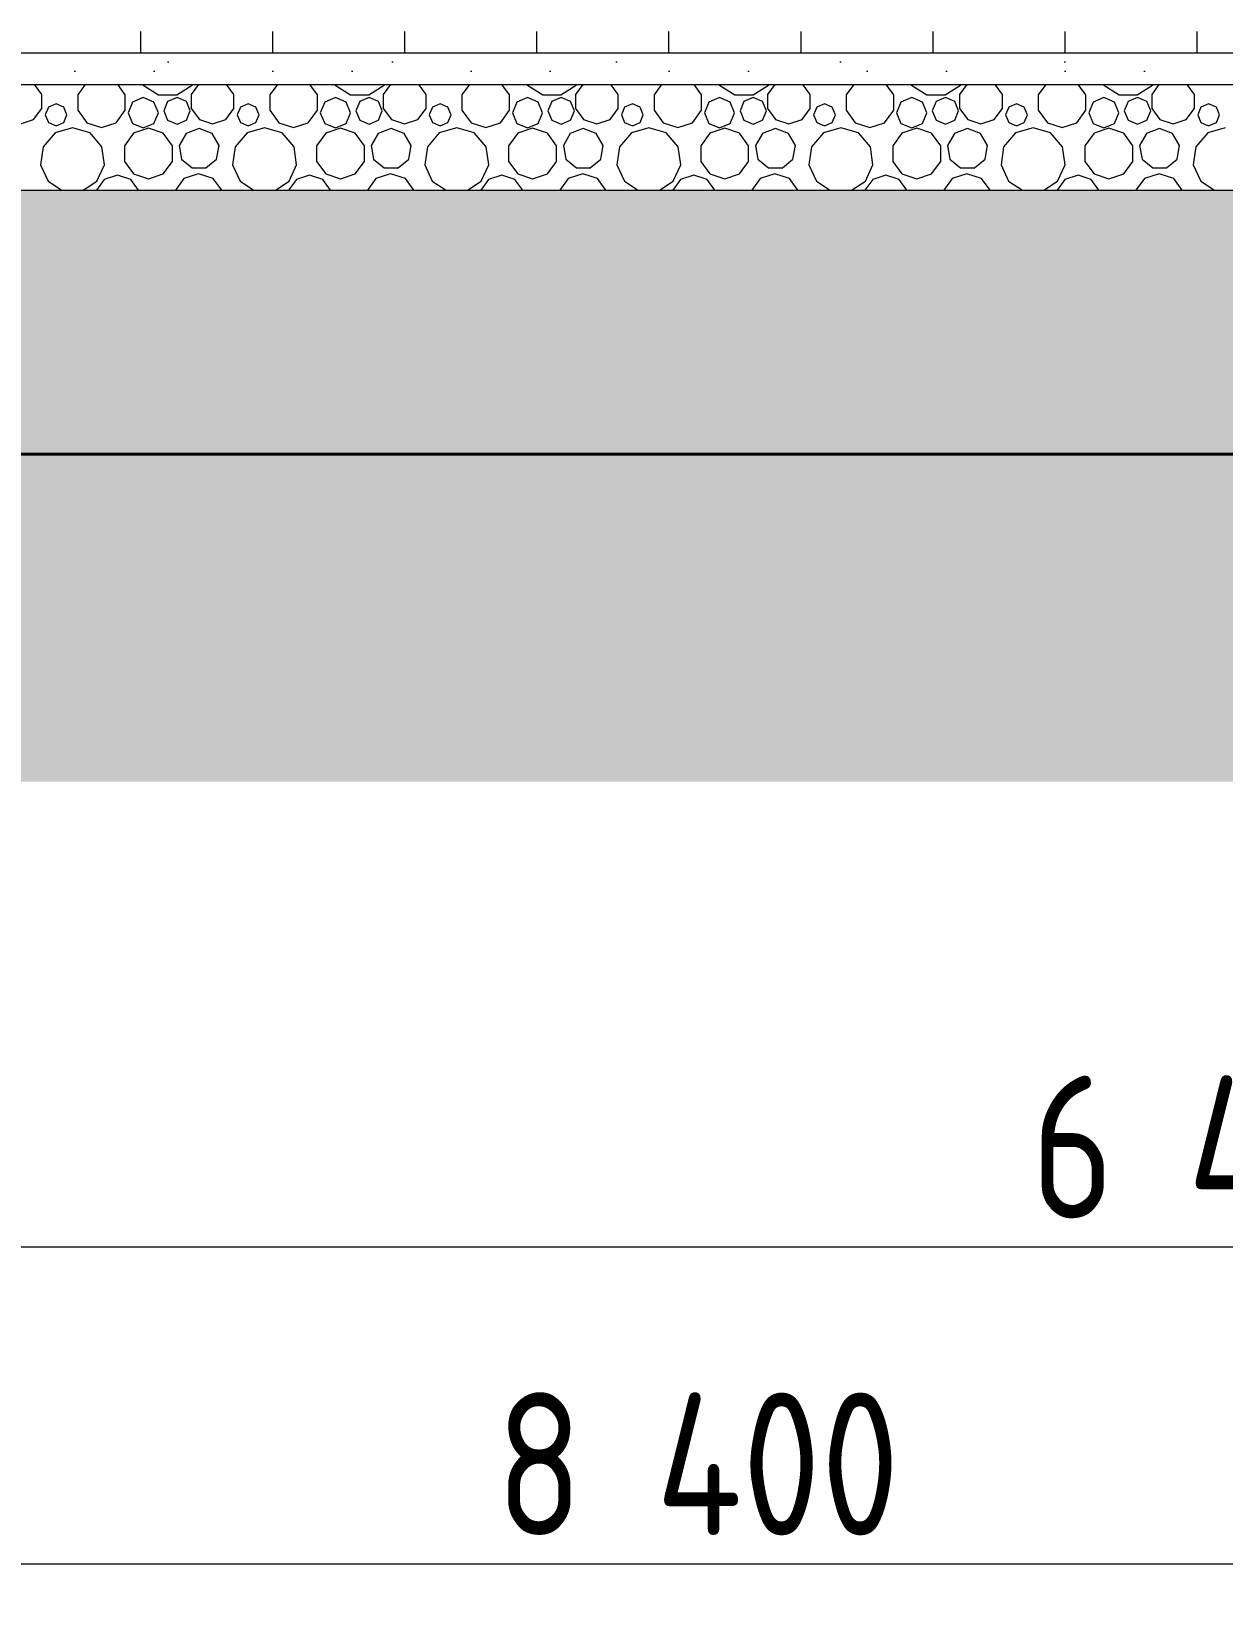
# Model space of a CAD drawing. Header units: millimetres. Extents: x 38742 to 132043, y -3942 to 12834.
# Drawn here: x 66293 to 68548, y -2994 to 0 of the extents above; entities that cross this region are included whole.
import ezdxf

# ---------------------------------------------------------------- set-up
doc = ezdxf.new("R2010")
doc.units = ezdxf.units.MM
doc.header["$MEASUREMENT"] = 0
doc.layers.add('перекрытие', color=7, linetype='Continuous')
doc.layers.add('размеры внутр', color=7, linetype='Continuous')
for name, color, linetype, lineweight in [('перекрытие_Ном._пера__94', 252, 'Continuous', 13), ('перекрытие_Ном._пера__97', 7, 'Continuous', 20), ('перекрытие_Ном._пера__99', 7, 'Continuous', 40), ('подп стены Инжзащита_Ном._пера__97', 7, 'Continuous', 20), ('размеры внутр_Ном._пера__51', 98, 'Continuous', 50), ('размеры внутр_Ном._пера__96', 7, 'Continuous', 13)]:
    doc.layers.add(name, color=color, linetype=linetype, lineweight=lineweight)
doc.styles.add('СГЕНЕРИР_СТИЛЬ_1', font='gost_2_304-81_type.ttf')
doc.dimstyles.new('СГЕНЕРИР_СТИЛЬ__1', dxfattribs={"dimtxt": 270.000005, "dimasz": 95, "dimexe": 0.18, "dimexo": 0, "dimgap": 0.09, "dimtad": 1, "dimtih": 1, "dimtoh": 1, "dimdec": 0, "dimzin": 0, "dimdsep": 46, "dimtxsty": 'СГЕНЕРИР_СТИЛЬ_1', "dimblk": 'ARROWHEAD_6', "dimblk1": 'ARROWHEAD_6', "dimblk2": 'ARROWHEAD_6', "dimcen": 0.09, "dimclrd": 7, "dimclre": 7, "dimclrt": 98, "dimadec": 0, "dimazin": 0, "dimtfac": 1, "dimtdec": 4, "dimtmove": 0, "dimatfit": 3, "dimfxl": 1, "dimtolj": 1, "dimtzin": 0, "dimarcsym": 0})

# ---------------------------------------------------------------- blocks, each defined once
blk = doc.blocks.new('*X17')
at = {"layer": 'перекрытие_Ном._пера__94', "linetype": 'Continuous'}
for p, q in [((66312.8, -119), (66299, -100)), ((66312.8, -145.3), (66312.8, -119)), ((66395.1, -100), (66380.8, -119.7)), ((66380.8, -119.7), (66380.8, -148.9)), ((66470.8, -119.7), (66456.5, -100)), ((66470.8, -148.9), (66470.8, -119.7)), ((66504.1, -100), (66504.7, -101.3)), ((66504.7, -101.3), (66533.7, -119.9)), ((66568.2, -119.9), (66597.2, -101.3)), ((66609.4, -100), (66595.6, -119)), ((66595.6, -119), (66595.6, -145.3)), ((66597.2, -101.3), (66597.8, -100)), ((66676.5, -119), (66662.7, -100)), ((66676.5, -145.3), (66676.5, -119)), ((66758.8, -100), (66744.5, -119.7)), ((66744.5, -119.7), (66744.5, -148.9)), ((66834.5, -119.7), (66820.2, -100)), ((66834.5, -148.9), (66834.5, -119.7)), ((66867.8, -100), (66868.4, -101.3)), ((66868.4, -101.3), (66897.4, -119.9)), ((66931.9, -119.9), (66960.9, -101.3)), ((66973.1, -100), (66959.3, -119)), ((66959.3, -119), (66959.3, -145.3)), ((66960.9, -101.3), (66961.5, -100)), ((67040.2, -119), (67026.4, -100)), ((67040.2, -145.3), (67040.2, -119)), ((67122.5, -100), (67108.2, -119.7)), ((67108.2, -119.7), (67108.2, -148.9)), ((67198.2, -119.7), (67183.9, -100)), ((67198.2, -148.9), (67198.2, -119.7)), ((67231.5, -100), (67232.1, -101.3)), ((67232.1, -101.3), (67261.1, -119.9)), ((67295.6, -119.9), (67324.6, -101.3)), ((67336.8, -100), (67323, -119)), ((67323, -119), (67323, -145.3)), ((67324.6, -101.3), (67325.2, -100)), ((67403.9, -119), (67390.1, -100)), ((67403.9, -145.3), (67403.9, -119)), ((67486.2, -100), (67471.9, -119.7)), ((67471.9, -119.7), (67471.9, -148.9)), ((67561.9, -119.7), (67547.6, -100)), ((67561.9, -148.9), (67561.9, -119.7)), ((67595.2, -100), (67595.8, -101.3)), ((67595.8, -101.3), (67624.8, -119.9)), ((67659.3, -119.9), (67688.3, -101.3)), ((67700.5, -100), (67686.7, -119)), ((67686.7, -119), (67686.7, -145.3)), ((67688.3, -101.3), (67688.9, -100)), ((67767.6, -119), (67753.8, -100)), ((67767.6, -145.3), (67767.6, -119)), ((67849.9, -100), (67835.6, -119.7)), ((67835.6, -119.7), (67835.6, -148.9)), ((67925.6, -119.7), (67911.3, -100)), ((67925.6, -148.9), (67925.6, -119.7)), ((67958.9, -100), (67959.5, -101.3)), ((67959.5, -101.3), (67988.5, -119.9)), ((68023, -119.9), (68052, -101.3)), ((68064.2, -100), (68050.4, -119)), ((68050.4, -119), (68050.4, -145.3)), ((68052, -101.3), (68052.6, -100)), ((68131.3, -119), (68117.5, -100)), ((68131.3, -145.3), (68131.3, -119)), ((68213.6, -100), (68199.3, -119.7)), ((68199.3, -119.7), (68199.3, -148.9)), ((68289.3, -119.7), (68275, -100)), ((68289.3, -148.9), (68289.3, -119.7)), ((68322.6, -100), (68323.2, -101.3)), ((68323.2, -101.3), (68352.2, -119.9)), ((68386.7, -119.9), (68415.7, -101.3)), ((68427.9, -100), (68414.1, -119)), ((68414.1, -119), (68414.1, -145.3)), ((68415.7, -101.3), (68416.3, -100)), ((68495, -119), (68481.2, -100)), ((68495, -145.3), (68495, -119)), ((66297.3, -166.6), (66312.8, -145.3)), ((66325.1, -142.9), (66319, -157.6)), ((66339.7, -136.9), (66325.1, -142.9)), ((66354.3, -142.9), (66339.7, -136.9)), ((66360.4, -157.6), (66354.3, -142.9)), ((66380.8, -148.9), (66398, -172.6)), ((66453.6, -172.6), (66470.8, -148.9)), ((66484.6, -133.2), (66476.2, -153.4)), ((66504.8, -124.8), (66484.6, -133.2)), ((66525, -133.2), (66504.8, -124.8)), ((66533.4, -153.4), (66525, -133.2)), ((66533.7, -119.9), (66568.2, -119.9)), ((66550.9, -132.1), (66543.6, -149.9)), ((66568.7, -124.8), (66550.9, -132.1)), ((66586.4, -132.1), (66568.7, -124.8)), ((66593.7, -149.9), (66586.4, -132.1)), ((66595.6, -145.3), (66611, -166.6)), ((66661, -166.6), (66676.5, -145.3)), ((66688.8, -142.9), (66682.7, -157.6)), ((66703.4, -136.9), (66688.8, -142.9)), ((66718, -142.9), (66703.4, -136.9)), ((66724.1, -157.6), (66718, -142.9)), ((66744.5, -148.9), (66761.7, -172.6)), ((66817.3, -172.6), (66834.5, -148.9)), ((66848.3, -133.2), (66840, -153.4)), ((66868.5, -124.8), (66848.3, -133.2)), ((66888.8, -133.2), (66868.5, -124.8)), ((66897.1, -153.4), (66888.8, -133.2)), ((66897.4, -119.9), (66931.9, -119.9)), ((66914.6, -132.1), (66907.3, -149.9)), ((66932.4, -124.8), (66914.6, -132.1)), ((66950.1, -132.1), (66932.4, -124.8)), ((66957.4, -149.9), (66950.1, -132.1)), ((66959.3, -145.3), (66974.7, -166.6)), ((67024.8, -166.6), (67040.2, -145.3)), ((67052.5, -142.9), (67046.4, -157.6)), ((67067.1, -136.9), (67052.5, -142.9)), ((67081.7, -142.9), (67067.1, -136.9)), ((67087.8, -157.6), (67081.7, -142.9)), ((67108.2, -148.9), (67125.4, -172.6)), ((67181, -172.6), (67198.2, -148.9)), ((67212, -133.2), (67203.7, -153.4)), ((67232.2, -124.8), (67212, -133.2)), ((67252.5, -133.2), (67232.2, -124.8)), ((67260.8, -153.4), (67252.5, -133.2)), ((67261.1, -119.9), (67295.6, -119.9)), ((67278.3, -132.1), (67271, -149.9)), ((67296.1, -124.8), (67278.3, -132.1)), ((67313.8, -132.1), (67296.1, -124.8)), ((67321.2, -149.9), (67313.8, -132.1)), ((67323, -145.3), (67338.4, -166.6)), ((67388.5, -166.6), (67403.9, -145.3)), ((67416.2, -142.9), (67410.1, -157.6)), ((67430.8, -136.9), (67416.2, -142.9)), ((67445.4, -142.9), (67430.8, -136.9)), ((67451.5, -157.6), (67445.4, -142.9)), ((67471.9, -148.9), (67489.1, -172.6)), ((67544.7, -172.6), (67561.9, -148.9)), ((67575.7, -133.2), (67567.4, -153.4)), ((67596, -124.8), (67575.7, -133.2)), ((67616.2, -133.2), (67596, -124.8)), ((67624.5, -153.4), (67616.2, -133.2)), ((67624.8, -119.9), (67659.3, -119.9)), ((67642.1, -132.1), (67634.7, -149.9)), ((67659.8, -124.8), (67642.1, -132.1)), ((67677.5, -132.1), (67659.8, -124.8)), ((67684.9, -149.9), (67677.5, -132.1)), ((67686.7, -145.3), (67702.1, -166.6)), ((67752.2, -166.6), (67767.6, -145.3)), ((67779.9, -142.9), (67773.9, -157.6)), ((67794.5, -136.9), (67779.9, -142.9)), ((67809.2, -142.9), (67794.5, -136.9)), ((67815.2, -157.6), (67809.2, -142.9)), ((67835.6, -148.9), (67852.8, -172.6)), ((67908.4, -172.6), (67925.6, -148.9)), ((67939.4, -133.2), (67931.1, -153.4)), ((67959.7, -124.8), (67939.4, -133.2)), ((67979.9, -133.2), (67959.7, -124.8)), ((67988.3, -153.4), (67979.9, -133.2)), ((67988.5, -119.9), (68023, -119.9)), ((68005.8, -132.1), (67998.4, -149.9)), ((68023.5, -124.8), (68005.8, -132.1)), ((68041.2, -132.1), (68023.5, -124.8)), ((68048.6, -149.9), (68041.2, -132.1)), ((68050.4, -145.3), (68065.9, -166.6)), ((68115.9, -166.6), (68131.3, -145.3)), ((68143.6, -142.9), (68137.6, -157.6)), ((68158.2, -136.9), (68143.6, -142.9)), ((68172.9, -142.9), (68158.2, -136.9)), ((68178.9, -157.6), (68172.9, -142.9)), ((68199.3, -148.9), (68216.5, -172.6)), ((68272.1, -172.6), (68289.3, -148.9)), ((68303.2, -133.2), (68294.8, -153.4)), ((68323.4, -124.8), (68303.2, -133.2)), ((68343.6, -133.2), (68323.4, -124.8)), ((68352, -153.4), (68343.6, -133.2)), ((68352.2, -119.9), (68386.7, -119.9)), ((68369.5, -132.1), (68362.1, -149.9)), ((68387.2, -124.8), (68369.5, -132.1)), ((68404.9, -132.1), (68387.2, -124.8)), ((68412.3, -149.9), (68404.9, -132.1)), ((68414.1, -145.3), (68429.6, -166.6)), ((68479.6, -166.6), (68495, -145.3)), ((68507.3, -142.9), (68501.3, -157.6)), ((68521.9, -136.9), (68507.3, -142.9)), ((68536.6, -142.9), (68521.9, -136.9)), ((68542.6, -157.6), (68536.6, -142.9)), ((66272.3, -174.7), (66297.3, -166.6)), ((66319, -157.6), (66325.1, -172.2)), ((66325.1, -172.2), (66339.7, -178.2)), ((66339.7, -178.2), (66354.3, -172.2)), ((66354.3, -172.2), (66360.4, -157.6)), ((66398, -172.6), (66425.8, -181.6)), ((66425.8, -181.6), (66453.6, -172.6)), ((66476.2, -153.4), (66484.6, -173.6)), ((66484.6, -173.6), (66504.8, -182)), ((66504.8, -182), (66525, -173.6)), ((66525, -173.6), (66533.4, -153.4)), ((66543.6, -149.9), (66550.9, -167.6)), ((66550.9, -167.6), (66568.7, -174.9)), ((66568.7, -174.9), (66586.4, -167.6)), ((66586.4, -167.6), (66593.7, -149.9)), ((66611, -166.6), (66636, -174.7)), ((66636, -174.7), (66661, -166.6)), ((66682.7, -157.6), (66688.8, -172.2)), ((66688.8, -172.2), (66703.4, -178.2)), ((66703.4, -178.2), (66718, -172.2)), ((66718, -172.2), (66724.1, -157.6)), ((66761.7, -172.6), (66789.5, -181.6)), ((66789.5, -181.6), (66817.3, -172.6)), ((66840, -153.4), (66848.3, -173.6)), ((66848.3, -173.6), (66868.5, -182)), ((66868.5, -182), (66888.8, -173.6)), ((66888.8, -173.6), (66897.1, -153.4)), ((66907.3, -149.9), (66914.6, -167.6)), ((66914.6, -167.6), (66932.4, -174.9)), ((66932.4, -174.9), (66950.1, -167.6)), ((66950.1, -167.6), (66957.4, -149.9)), ((66974.7, -166.6), (66999.7, -174.7)), ((66999.7, -174.7), (67024.8, -166.6)), ((67046.4, -157.6), (67052.5, -172.2)), ((67052.5, -172.2), (67067.1, -178.2)), ((67067.1, -178.2), (67081.7, -172.2)), ((67081.7, -172.2), (67087.8, -157.6)), ((67125.4, -172.6), (67153.2, -181.6)), ((67153.2, -181.6), (67181, -172.6)), ((67203.7, -153.4), (67212, -173.6)), ((67212, -173.6), (67232.2, -182)), ((67232.2, -182), (67252.5, -173.6)), ((67252.5, -173.6), (67260.8, -153.4)), ((67271, -149.9), (67278.3, -167.6)), ((67278.3, -167.6), (67296.1, -174.9)), ((67296.1, -174.9), (67313.8, -167.6)), ((67313.8, -167.6), (67321.2, -149.9)), ((67338.4, -166.6), (67363.4, -174.7)), ((67363.4, -174.7), (67388.5, -166.6)), ((67410.1, -157.6), (67416.2, -172.2)), ((67416.2, -172.2), (67430.8, -178.2)), ((67430.8, -178.2), (67445.4, -172.2)), ((67445.4, -172.2), (67451.5, -157.6)), ((67489.1, -172.6), (67516.9, -181.6)), ((67516.9, -181.6), (67544.7, -172.6)), ((67567.4, -153.4), (67575.7, -173.6)), ((67575.7, -173.6), (67596, -182)), ((67596, -182), (67616.2, -173.6)), ((67616.2, -173.6), (67624.5, -153.4)), ((67634.7, -149.9), (67642.1, -167.6)), ((67642.1, -167.6), (67659.8, -174.9)), ((67659.8, -174.9), (67677.5, -167.6)), ((67677.5, -167.6), (67684.9, -149.9)), ((67702.1, -166.6), (67727.2, -174.7)), ((67727.2, -174.7), (67752.2, -166.6)), ((67773.9, -157.6), (67779.9, -172.2)), ((67779.9, -172.2), (67794.5, -178.2)), ((67794.5, -178.2), (67809.2, -172.2)), ((67809.2, -172.2), (67815.2, -157.6)), ((67852.8, -172.6), (67880.6, -181.6)), ((67880.6, -181.6), (67908.4, -172.6)), ((67931.1, -153.4), (67939.4, -173.6)), ((67939.4, -173.6), (67959.7, -182)), ((67959.7, -182), (67979.9, -173.6)), ((67979.9, -173.6), (67988.3, -153.4)), ((67998.4, -149.9), (68005.8, -167.6)), ((68005.8, -167.6), (68023.5, -174.9)), ((68023.5, -174.9), (68041.2, -167.6)), ((68041.2, -167.6), (68048.6, -149.9)), ((68065.9, -166.6), (68090.9, -174.7)), ((68090.9, -174.7), (68115.9, -166.6)), ((68137.6, -157.6), (68143.6, -172.2)), ((68143.6, -172.2), (68158.2, -178.2)), ((68158.2, -178.2), (68172.9, -172.2)), ((68172.9, -172.2), (68178.9, -157.6)), ((68216.5, -172.6), (68244.3, -181.6)), ((68244.3, -181.6), (68272.1, -172.6)), ((68294.8, -153.4), (68303.2, -173.6)), ((68303.2, -173.6), (68323.4, -182)), ((68323.4, -182), (68343.6, -173.6)), ((68343.6, -173.6), (68352, -153.4)), ((68362.1, -149.9), (68369.5, -167.6)), ((68369.5, -167.6), (68387.2, -174.9)), ((68387.2, -174.9), (68404.9, -167.6)), ((68404.9, -167.6), (68412.3, -149.9)), ((68429.6, -166.6), (68454.6, -174.7)), ((68454.6, -174.7), (68479.6, -166.6)), ((68501.3, -157.6), (68507.3, -172.2)), ((68507.3, -172.2), (68521.9, -178.2)), ((68521.9, -178.2), (68536.6, -172.2)), ((68536.6, -172.2), (68542.6, -157.6)), ((66337.8, -191.7), (66315.3, -217.8)), ((66370.9, -182), (66337.8, -191.7)), ((66404, -191.7), (66370.9, -182)), ((66426.6, -217.8), (66404, -191.7)), ((66486.5, -192.2), (66469.1, -216)), ((66514.5, -183), (66486.5, -192.2)), ((66542.5, -192.2), (66514.5, -183)), ((66559.9, -216), (66542.5, -192.2)), ((66585.9, -192.6), (66572.8, -215.3)), ((66610.5, -183.6), (66585.9, -192.6)), ((66635.2, -192.6), (66610.5, -183.6)), ((66648.3, -215.3), (66635.2, -192.6)), ((66701.5, -191.7), (66679, -217.8)), ((66734.6, -182), (66701.5, -191.7)), ((66767.7, -191.7), (66734.6, -182)), ((66790.3, -217.8), (66767.7, -191.7)), ((66850.2, -192.2), (66832.8, -216)), ((66878.2, -183), (66850.2, -192.2)), ((66906.2, -192.2), (66878.2, -183)), ((66923.6, -216), (66906.2, -192.2)), ((66949.6, -192.6), (66936.5, -215.3)), ((66974.2, -183.6), (66949.6, -192.6)), ((66998.9, -192.6), (66974.2, -183.6)), ((67012, -215.3), (66998.9, -192.6)), ((67065.3, -191.7), (67042.7, -217.8)), ((67098.3, -182), (67065.3, -191.7)), ((67131.4, -191.7), (67098.3, -182)), ((67154, -217.8), (67131.4, -191.7)), ((67213.9, -192.2), (67196.5, -216)), ((67241.9, -183), (67213.9, -192.2)), ((67270, -192.2), (67241.9, -183)), ((67287.3, -216), (67270, -192.2)), ((67313.3, -192.6), (67300.2, -215.3)), ((67337.9, -183.6), (67313.3, -192.6)), ((67362.6, -192.6), (67337.9, -183.6)), ((67375.7, -215.3), (67362.6, -192.6)), ((67429, -191.7), (67406.4, -217.8)), ((67462.1, -182), (67429, -191.7)), ((67495.1, -191.7), (67462.1, -182)), ((67517.7, -217.8), (67495.1, -191.7)), ((67577.6, -192.2), (67560.2, -216)), ((67605.6, -183), (67577.6, -192.2)), ((67633.7, -192.2), (67605.6, -183)), ((67651, -216), (67633.7, -192.2)), ((67677, -192.6), (67663.9, -215.3)), ((67701.7, -183.6), (67677, -192.6)), ((67726.3, -192.6), (67701.7, -183.6)), ((67739.4, -215.3), (67726.3, -192.6)), ((67792.7, -191.7), (67770.1, -217.8)), ((67825.8, -182), (67792.7, -191.7)), ((67858.9, -191.7), (67825.8, -182)), ((67881.4, -217.8), (67858.9, -191.7)), ((67941.3, -192.2), (67924, -216)), ((67969.3, -183), (67941.3, -192.2)), ((67997.4, -192.2), (67969.3, -183)), ((68014.7, -216), (67997.4, -192.2)), ((68040.7, -192.6), (68027.6, -215.3)), ((68065.4, -183.6), (68040.7, -192.6)), ((68090, -192.6), (68065.4, -183.6)), ((68103.1, -215.3), (68090, -192.6)), ((68156.4, -191.7), (68133.8, -217.8)), ((68189.5, -182), (68156.4, -191.7)), ((68222.6, -191.7), (68189.5, -182)), ((68245.2, -217.8), (68222.6, -191.7)), ((68305, -192.2), (68287.7, -216)), ((68333, -183), (68305, -192.2)), ((68361.1, -192.2), (68333, -183)), ((68378.4, -216), (68361.1, -192.2)), ((68404.4, -192.6), (68391.3, -215.3)), ((68429.1, -183.6), (68404.4, -192.6)), ((68453.7, -192.6), (68429.1, -183.6)), ((68466.8, -215.3), (68453.7, -192.6)), ((68520.1, -191.7), (68497.5, -217.8)), ((68553.2, -182), (68520.1, -191.7)), ((66315.3, -217.8), (66310.3, -251.9)), ((66431.5, -251.9), (66426.6, -217.8)), ((66469.1, -216), (66469.1, -245.5)), ((66559.9, -245.5), (66559.9, -216)), ((66572.8, -215.3), (66577.3, -241.1)), ((66643.7, -241.1), (66648.3, -215.3)), ((66679, -217.8), (66674, -251.9)), ((66795.2, -251.9), (66790.3, -217.8)), ((66832.8, -216), (66832.8, -245.5)), ((66923.6, -245.5), (66923.6, -216)), ((66936.5, -215.3), (66941, -241.1)), ((67007.5, -241.1), (67012, -215.3)), ((67042.7, -217.8), (67037.8, -251.9)), ((67158.9, -251.9), (67154, -217.8)), ((67196.5, -216), (67196.5, -245.5)), ((67287.3, -245.5), (67287.3, -216)), ((67300.2, -215.3), (67304.7, -241.1)), ((67371.2, -241.1), (67375.7, -215.3)), ((67406.4, -217.8), (67401.5, -251.9)), ((67522.6, -251.9), (67517.7, -217.8)), ((67560.2, -216), (67560.2, -245.5)), ((67651, -245.5), (67651, -216)), ((67663.9, -215.3), (67668.4, -241.1)), ((67734.9, -241.1), (67739.4, -215.3)), ((67770.1, -217.8), (67765.2, -251.9)), ((67886.4, -251.9), (67881.4, -217.8)), ((67924, -216), (67924, -245.5)), ((68014.7, -245.5), (68014.7, -216)), ((68027.6, -215.3), (68032.1, -241.1)), ((68098.6, -241.1), (68103.1, -215.3)), ((68133.8, -217.8), (68128.9, -251.9)), ((68250.1, -251.9), (68245.2, -217.8)), ((68287.7, -216), (68287.7, -245.5)), ((68378.4, -245.5), (68378.4, -216)), ((68391.3, -215.3), (68395.9, -241.1)), ((68462.3, -241.1), (68466.8, -215.3)), ((68497.5, -217.8), (68492.6, -251.9)), ((66310.3, -251.9), (66324.7, -283.3)), ((66417.2, -283.3), (66431.5, -251.9)), ((66469.1, -245.5), (66486.5, -269.3)), ((66486.5, -269.3), (66514.5, -278.5)), ((66514.5, -278.5), (66542.5, -269.3)), ((66542.5, -269.3), (66559.9, -245.5)), ((66577.3, -241.1), (66597.4, -258)), ((66609.5, -269), (66581.7, -278)), ((66597.4, -258), (66623.6, -258)), ((66637.3, -278), (66609.5, -269)), ((66623.6, -258), (66643.7, -241.1)), ((66674, -251.9), (66688.4, -283.3)), ((66780.9, -283.3), (66795.2, -251.9)), ((66832.8, -245.5), (66850.2, -269.3)), ((66850.2, -269.3), (66878.2, -278.5)), ((66878.2, -278.5), (66906.2, -269.3)), ((66906.2, -269.3), (66923.6, -245.5)), ((66941, -241.1), (66961.1, -258)), ((66973.2, -269), (66945.4, -278)), ((66961.1, -258), (66987.4, -258)), ((67001, -278), (66973.2, -269)), ((66987.4, -258), (67007.5, -241.1)), ((67037.8, -251.9), (67052.1, -283.3)), ((67144.6, -283.3), (67158.9, -251.9)), ((67196.5, -245.5), (67213.9, -269.3)), ((67213.9, -269.3), (67241.9, -278.5)), ((67241.9, -278.5), (67270, -269.3)), ((67270, -269.3), (67287.3, -245.5)), ((67304.7, -241.1), (67324.8, -258)), ((67336.9, -269), (67309.1, -278)), ((67324.8, -258), (67351.1, -258)), ((67364.7, -278), (67336.9, -269)), ((67351.1, -258), (67371.2, -241.1)), ((67401.5, -251.9), (67415.8, -283.3)), ((67508.3, -283.3), (67522.6, -251.9)), ((67560.2, -245.5), (67577.6, -269.3)), ((67577.6, -269.3), (67605.6, -278.5)), ((67605.6, -278.5), (67633.7, -269.3)), ((67633.7, -269.3), (67651, -245.5)), ((67668.4, -241.1), (67688.5, -258)), ((67700.6, -269), (67672.8, -278)), ((67688.5, -258), (67714.8, -258)), ((67728.4, -278), (67700.6, -269)), ((67714.8, -258), (67734.9, -241.1)), ((67765.2, -251.9), (67779.5, -283.3)), ((67872, -283.3), (67886.4, -251.9)), ((67924, -245.5), (67941.3, -269.3)), ((67941.3, -269.3), (67969.3, -278.5)), ((67969.3, -278.5), (67997.4, -269.3)), ((67997.4, -269.3), (68014.7, -245.5)), ((68032.1, -241.1), (68052.2, -258)), ((68064.3, -269), (68036.5, -278)), ((68052.2, -258), (68078.5, -258)), ((68092.1, -278), (68064.3, -269)), ((68078.5, -258), (68098.6, -241.1)), ((68128.9, -251.9), (68143.2, -283.3)), ((68235.7, -283.3), (68250.1, -251.9)), ((68287.7, -245.5), (68305, -269.3)), ((68305, -269.3), (68333, -278.5)), ((68333, -278.5), (68361.1, -269.3)), ((68361.1, -269.3), (68378.4, -245.5)), ((68395.9, -241.1), (68416, -258)), ((68428, -269), (68400.2, -278)), ((68416, -258), (68442.2, -258)), ((68455.9, -278), (68428, -269)), ((68442.2, -258), (68462.3, -241.1)), ((68492.6, -251.9), (68506.9, -283.3)), ((66324.7, -283.3), (66350.7, -300)), ((66391.2, -300), (66417.2, -283.3)), ((66431, -279.7), (66416.3, -300)), ((66456, -271.6), (66431, -279.7)), ((66481, -279.7), (66456, -271.6)), ((66495.8, -300), (66481, -279.7)), ((66581.7, -278), (66565.7, -300)), ((66653.3, -300), (66637.3, -278)), ((66688.4, -283.3), (66714.4, -300)), ((66754.9, -300), (66780.9, -283.3)), ((66794.7, -279.7), (66780, -300)), ((66819.7, -271.6), (66794.7, -279.7)), ((66844.8, -279.7), (66819.7, -271.6)), ((66859.5, -300), (66844.8, -279.7)), ((66945.4, -278), (66929.4, -300)), ((67017, -300), (67001, -278)), ((67052.1, -283.3), (67078.1, -300)), ((67118.6, -300), (67144.6, -283.3)), ((67158.4, -279.7), (67143.7, -300)), ((67183.4, -271.6), (67158.4, -279.7)), ((67208.5, -279.7), (67183.4, -271.6)), ((67223.2, -300), (67208.5, -279.7)), ((67309.1, -278), (67293.2, -300)), ((67380.7, -300), (67364.7, -278)), ((67415.8, -283.3), (67441.8, -300)), ((67482.3, -300), (67508.3, -283.3)), ((67522.1, -279.7), (67507.4, -300)), ((67547.2, -271.6), (67522.1, -279.7)), ((67572.2, -279.7), (67547.2, -271.6)), ((67586.9, -300), (67572.2, -279.7)), ((67672.8, -278), (67656.9, -300)), ((67744.4, -300), (67728.4, -278)), ((67779.5, -283.3), (67805.5, -300)), ((67846, -300), (67872, -283.3)), ((67885.9, -279.7), (67871.1, -300)), ((67910.9, -271.6), (67885.9, -279.7)), ((67935.9, -279.7), (67910.9, -271.6)), ((67950.6, -300), (67935.9, -279.7)), ((68036.5, -278), (68020.6, -300)), ((68108.1, -300), (68092.1, -278)), ((68143.2, -283.3), (68169.2, -300)), ((68209.7, -300), (68235.7, -283.3)), ((68249.6, -279.7), (68234.8, -300)), ((68274.6, -271.6), (68249.6, -279.7)), ((68299.6, -279.7), (68274.6, -271.6)), ((68314.3, -300), (68299.6, -279.7)), ((68400.2, -278), (68384.3, -300)), ((68471.8, -300), (68455.9, -278)), ((68506.9, -283.3), (68532.9, -300))]:
    blk.add_line(p, q, dxfattribs=at)
blk = doc.blocks.new('Элемент разреза_17_1')
at = {"layer": 'перекрытие_Ном._пера__94', "linetype": 'Continuous'}
h = blk.add_hatch(dxfattribs=at)
h.set_pattern_fill('СЕТКА_25X25_0001', color=256, style=0, pattern_type=2)
h.set_pattern_definition([(0, (0, 0), (0, 250), []), (90, (0, 0), (-250, 0), [])])
h.paths.add_polyline_path([(72455.7, -40), (72455.7, 0), (62855.7, 0), (62855.7, -40)])
h = blk.add_hatch(dxfattribs=at)
h.set_pattern_fill('БЕТОН_ЛЕГКИЙ_0001', color=256, style=0, pattern_type=2)
h.set_pattern_definition([(0, (0, 0), (0, 779.423), [48.75, -401.25]), (0, (225, 389.7), (0, 779.423), [48.75, -401.25]), (60, (0, 0), (-675, 389.7114), [48.75, -401.25]), (60, (450, 0), (-675, 389.7114), [48.75, -401.25]), (120, (48.75, 0), (675, 389.7114), [48.75, -401.25]), (120, (498.75, 0), (675, 389.7114), [48.75, -401.25]), (0, (0, 75), (0, 150), [0, -150, 0, -225]), (45, (75, 75), (-106.06602, 106.06602), [0, -112.5, 0, -187.5])])
h.paths.add_polyline_path([(72455.7, -100), (72455.7, -40), (62855.7, -40), (62855.7, -100)])
blk.add_hatch(color=256, dxfattribs=at).paths.add_polyline_path([(62855.7, -800), (72455.7, -800), (72455.7, -300), (62855.7, -300)])
at = {"layer": 'перекрытие_Ном._пера__97', "linetype": 'Continuous'}
for p, q in [((62855.7, -40), (72455.7, -40)), ((62855.7, -40), (72455.7, -40)), ((62855.7, -100), (72455.7, -100)), ((62855.7, -100), (72455.7, -100)), ((62855.7, -300), (72455.7, -300)), ((62855.7, -300), (72455.7, -300))]:
    blk.add_line(p, q, dxfattribs=at)
at = {"layer": 'перекрытие_Ном._пера__99', "linetype": 'Continuous'}
blk.add_line((62855.7, -800), (72455.7, -800), dxfattribs=at)
at = {"layer": 'перекрытие'}
blk.add_blockref('*X17', (0, 0), dxfattribs=at)
blk = doc.blocks.new('*D78')
at = {"layer": 'размеры внутр_Ном._пера__96', "linetype": 'Continuous', "transparency": 16777216}
for p, q in [((63455.7, -2993.8), (63455.7, -2806.2)), ((71855.7, -2993.8), (71855.7, -2806.2)), ((63505.7, -2850), (63405.7, -2950)), ((71805.7, -2950), (71905.7, -2850)), ((63380.7, -2900), (63455.7, -2900)), ((63455.7, -2900), (71855.7, -2900)), ((71855.7, -2900), (71930.7, -2900))]:
    blk.add_line(p, q, dxfattribs=at)
at = {"layer": 'размеры внутр_Ном._пера__51', "transparency": 16777216, "insert": (67172.6, -2846), "char_height": 270, "attachment_point": 7, "style": 'СГЕНЕРИР_СТИЛЬ_1'}
blk.add_mtext('{8\xa0400}', dxfattribs=at)
blk = doc.blocks.new('ARROWHEAD_6')
at = {"color": 0, "linetype": 'Continuous', "lineweight": 0}
for p, q in [((-0.5, -0.5), (0.5, 0.5)), ((0, 0), (-1, 0))]:
    blk.add_line(p, q, dxfattribs=at)
blk = doc.blocks.new('*D81')
at = {"layer": 'размеры внутр_Ном._пера__96', "linetype": 'Continuous', "transparency": 16777216}
for p, q in [((65455.7, -2393.8), (65455.7, -2206.2)), ((71855.7, -2393.8), (71855.7, -2206.2)), ((65505.7, -2250), (65405.7, -2350)), ((71805.7, -2350), (71905.7, -2250)), ((65455.7, -2300), (71855.7, -2300)), ((71855.7, -2300), (71930.7, -2300))]:
    blk.add_line(p, q, dxfattribs=at)
at = {"layer": 'размеры внутр_Ном._пера__51', "transparency": 16777216, "insert": (68185.7, -2246), "char_height": 270, "attachment_point": 7, "style": 'СГЕНЕРИР_СТИЛЬ_1'}
blk.add_mtext('{6\xa0400}', dxfattribs=at)

msp = doc.modelspace()

# ---------------------------------------------------------------- hatches: boundary and pattern name
at = {"layer": 'подп стены Инжзащита_Ном._пера__97', "linetype": 'Continuous'}
h = msp.add_hatch(dxfattribs=at)
h.set_pattern_fill('ГРУНТ_0001', color=256, style=0, pattern_type=2)
h.set_pattern_definition([(45, (0, 0), (-275.7716, 275.7716), []), (45, (-91.9, 91.9), (-551.543, 551.543), []), (45, (-183.85, 183.85), (-551.543, 551.543), []), (135, (-275.77, 275.77), (91.92388, 91.92388), [390, -390])])
h.paths.add_polyline_path([(39484.7, -825.3), (39282.3, -1634.9), (38741.8, -1322.8), (39035.1, -150), (62855.7, -150), (62855.7, -800), (72107.4, -800), (72209.2, -1225.7), (72601.8, -1225.7), (72601.8, -1419.9), (62013.8, -1419.9), (62013.8, -825.3)])

# ---------------------------------------------------------------- block references
at = {"layer": 'перекрытие'}
msp.add_blockref('Элемент разреза_17_1', (0, 0), dxfattribs=at)

# ---------------------------------------------------------------- dimensions: what is measured, and where the dimension line sits
at = {"layer": 'размеры внутр', "linetype": 'Continuous'}
for base, p1, p2, picture, middle in [((71855.7, -2300), (65455.7, -2300), (71855.7, -2300), '*D81', (68647.3, -2111)), ((71855.7, -2900), (63455.7, -2900), (71855.7, -2900), '*D78', (67634.2, -2711))]:
    dim = msp.add_linear_dim(base=base, p1=p1, p2=p2, dimstyle='СГЕНЕРИР_СТИЛЬ__1', dxfattribs=at)
    dim.commit()
    dim.dimension.update_dxf_attribs({"geometry": picture, "text_midpoint": middle, "dimtype": 160})

doc.saveas('drawing.dxf')
